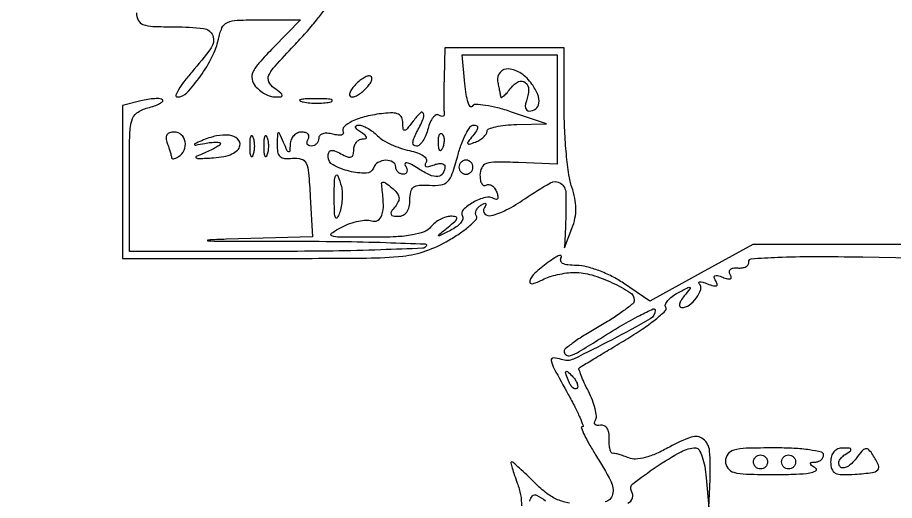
# Model space of a CAD drawing. Extents: x 23 to 255, y 40 to 184.
# Drawn here: x 169.37 to 179.95, y 159.68 to 165.5 of the extents above; entities that cross this region are included whole.
import ezdxf

# ---------------------------------------------------------------- set-up
doc = ezdxf.new("R2010")
doc.units = 0
doc.header["$MEASUREMENT"] = 0

msp = doc.modelspace()

# ---------------------------------------------------------------- linework, layer by layer
for points in [[(207.919475, 175.632891, 0.000007), (191.762556, 175.634099, 0.00002), (173.0434, 175.634494, 0.000013), (151.49745, 175.633531), (95.9364, 175.6296)], [(170.8074, 165.5622, 0.118451), (170.828828, 165.473019, 0.189837), (170.886713, 165.421841, 0.077556), (171.007044, 165.398203, 0.009792), (171.2727, 165.393, -0.028966), (171.618375, 165.372958, -0.282149), (171.728718, 165.286284, -0.249928), (171.708726, 165.138935, -0.023968), (171.475436, 164.846044, 0.015523), (171.380757, 164.731208, 0.032045), (171.315622, 164.634844, 0.05065), (171.285046, 164.568016, 0.513856), (171.300096, 164.547, 0.208048), (171.416796, 164.597755, 0.032588), (171.579282, 164.796582, 0.036258), (171.723557, 165.033213, 0.069522), (171.796771, 165.242704, -0.055338), (171.83996, 165.378486, -0.183823), (171.904863, 165.443817, -0.096806), (172.02366, 165.471894, -0.00977), (172.315644, 165.4776), (172.787539, 165.4776), (172.460782, 165.14297, 0.011681), (172.286029, 164.955437, 0.072145), (172.213687, 164.845675, 0.158256), (172.203083, 164.761135, 0.126569), (172.242471, 164.67767, 0.052776), (172.293767, 164.627669, 0.042677), (172.358045, 164.585384, 0.044233), (172.424915, 164.556467, 0.080107), (172.483628, 164.547, 0.024489), (172.553082, 164.550404, 0.424512), (172.565782, 164.566435, 0.194794), (172.550958, 164.592462, 0.009229), (172.469241, 164.654561, -0.122791), (172.40631, 164.730028, -0.225569), (172.405762, 164.808342, -0.074985), (172.480156, 164.920318, -0.006985), (172.706872, 165.163646, 0.009618), (172.85426, 165.323514, 0.013649), (172.978586, 165.471638, 0.009657), (173.075277, 165.598391, 0.159418)], [(180.4518, 162.7704), (179.348015, 162.7704), (178.24423, 162.7704), (177.622022, 162.428912), (176.999814, 162.087425), (176.683601, 162.302012, 0.031566), (176.544406, 162.384154, 0.0265), (176.387724, 162.453565, 0.027333), (176.237389, 162.501619, 0.063769), (176.120401, 162.5166, -0.024522), (176.012353, 162.521902, -0.098262), (175.949303, 162.54099, -0.232845), (175.926265, 162.57303, -0.181823), (175.934633, 162.615654, 0.353711), (175.932309, 162.633947, 0.292627), (175.912431, 162.637875, 0.049668), (175.855132, 162.608516, 0.014371), (175.773084, 162.552204, 0.025527), (175.613735, 162.423007, 0.135246), (175.553722, 162.329298, 0.584726), (175.584647, 162.296596, 0.061702), (175.708638, 162.344423, -0.04369), (175.787212, 162.378022, -0.023261), (175.889204, 162.406274, -0.022975), (175.996862, 162.425618, -0.032971), (176.09354, 162.432, -0.072451), (176.300815, 162.401807, -0.0367), (176.547945, 162.308034, -0.032075), (176.761772, 162.191175, -0.257076), (176.814, 162.096308, -0.221288), (176.794745, 162.054932, -0.014846), (176.689769, 161.971765, -0.01913), (176.553124, 161.87787, -0.013013), (176.391086, 161.78123, 0.010647), (176.229019, 161.68561, 0.016026), (176.092378, 161.594836, 0.010847), (175.985047, 161.514904, 0.230883), (175.968086, 161.48025, 0.255729), (175.99165, 161.437051, 0.227026), (176.042925, 161.430649, 0.053358), (176.149312, 161.479297, 0.006306), (176.371531, 161.614965, -0.005986), (176.661806, 161.792437, -0.014663), (176.880548, 161.914064, -0.012226), (177.041627, 161.992607, -0.546313), (177.0678, 161.975802, -0.270557), (177.007363, 161.872288, -0.007945), (176.546, 161.621452, -0.009055), (176.080721, 161.388618, -0.205908), (175.934558, 161.382807, 0.079337), (175.840338, 161.402699, 0.487773), (175.812476, 161.370473, 0.075101), (175.848622, 161.269788, 0.003767), (176.017533, 160.962156, -0.00926), (176.097835, 160.812017, -0.01671), (176.157151, 160.685761, -0.012498), (176.196778, 160.586776, -0.522708), (176.185672, 160.5708, 0.531975), (176.175375, 160.555521, 0.015888), (176.212379, 160.471889, 0.018585), (176.269687, 160.363276, 0.010105), (176.347639, 160.234081, -0.020612), (176.530896, 159.915406, -0.17679), (176.551977, 159.755026, -0.293707), (176.462082, 159.666063, -0.052256)], [(176.737631, 159.651198, 0.448318), (176.780491, 159.795175, -0.38386), (176.796829, 159.885234, -0.016628), (177.07915, 160.088948, -0.022236), (177.377954, 160.271055, -0.126385), (177.556818, 160.317, -0.272423), (177.59503, 160.294511, -0.042591), (177.632332, 160.211382, -0.037431), (177.663464, 160.095214, -0.0243), (177.682655, 159.95745), (177.71504, 159.5979), (177.728524, 159.9363, 0.029209), (177.722151, 160.27938, 0.208004), (177.646116, 160.422921, 0.258462), (177.502103, 160.447293, 0.043485), (177.237999, 160.327727, -0.023298), (177.082147, 160.24945, -0.039224), (176.944269, 160.200607, -0.048413), (176.829682, 160.181493, -0.121142), (176.746703, 160.195956, 0.015774), (176.68794, 160.219572, 0.018299), (176.630618, 160.238186, 0.017582), (176.581408, 160.250345, 0.095151), (176.554019, 160.250821, -0.332649), (176.535762, 160.260092, -0.056049), (176.521595, 160.299308, -0.042416), (176.512839, 160.35728, -0.024619), (176.511719, 160.42774, 0.050847), (176.506665, 160.501649, 0.102504), (176.485412, 160.555773, 0.1467), (176.450472, 160.585263, 0.154785), (176.405862, 160.589854, -0.065993), (176.366643, 160.586994, -0.185699), (176.342023, 160.598173, -0.235987), (176.334762, 160.620543, -0.10133), (176.345869, 160.650819, 0.164066), (176.357335, 160.700158, 0.035317), (176.342501, 160.787887, 0.033328), (176.309794, 160.891873, 0.026476), (176.261319, 160.999177, -0.01061), (176.210932, 161.101901, -0.017063), (176.172894, 161.191697, -0.011145), (176.146412, 161.265553, -0.324386), (176.152112, 161.283634, -0.023189), (176.173641, 161.298102, -0.000246), (176.327033, 161.391063, -0.000783), (176.504159, 161.49791, -0.000509), (176.709128, 161.62083, 0.013185), (176.9089, 161.747628, 0.021751), (177.069798, 161.86628, 0.01745), (177.187359, 161.968107, 0.35815), (177.193208, 162.011414, -0.237089), (177.19005, 162.047211, -0.079604), (177.217652, 162.093629, -0.058716), (177.26989, 162.143096, -0.037834), (177.340381, 162.187806, -0.003324), (177.461839, 162.251495, -0.23872), (177.483831, 162.251663, -0.475794), (177.487167, 162.236853, -0.005784), (177.416991, 162.149751, 0.034293), (177.37828, 162.095664, 0.083293), (177.359841, 162.050346, 0.18448), (177.364029, 162.021589, 0.271735), (177.385482, 162.009, 0.158878), (177.476328, 162.038614, 0.075802), (177.564516, 162.126127, 0.08459), (177.615558, 162.226824, 0.278311), (177.598395, 162.296205, -0.229083), (177.592885, 162.312033, -0.383725), (177.602732, 162.320715, -0.071187), (177.63979, 162.315026, -0.01799), (177.697607, 162.295195, 0.02081), (177.769215, 162.271083, 0.161466), (177.804001, 162.27237, 0.388326), (177.813927, 162.291776, 0.071524), (177.796384, 162.332054, -0.063935), (177.778182, 162.372178, -0.366539), (177.786689, 162.392051, -0.184726), (177.817668, 162.395106, -0.024852), (177.880984, 162.374354, 0.027639), (177.940331, 162.355269, 0.154892), (177.973237, 162.356964, 0.360548), (177.983492, 162.374878, 0.095642), (177.970889, 162.408071, -0.138932), (177.961287, 162.441784, -0.220827), (177.973659, 162.468529, -0.141833), (178.008794, 162.484263, -0.054532), (178.06276, 162.485898, 0.055546), (178.118031, 162.487685, 0.089984), (178.162499, 162.502558, 0.125749), (178.189317, 162.527665, 0.185784), (178.195674, 162.5589, -0.442968), (178.225778, 162.597102, -0.006544), (178.544788, 162.615096, -0.011093), (178.97345, 162.624129, -0.004238), (179.570424, 162.618404), (180.9594, 162.593308)], [(176.031893, 159.652971, -0.065569), (175.889151, 159.692476, -0.064188), (175.759545, 159.768267, -0.032023), (175.616585, 159.894, 0.005233), (175.517257, 159.99127, 0.00802), (175.428983, 160.073246, 0.00354), (175.352628, 160.140935, 0.181512), (175.334341, 160.1478, 0.478961), (175.32665, 160.138239, 0.010876), (175.342393, 160.073249, 0.016164), (175.366986, 159.991353, 0.009217), (175.401693, 159.894008, -0.041921), (175.442521, 159.750476, -0.060032), (175.452217, 159.618651, -0.050685)], [(175.553278, 159.677037, -0.157331), (175.584941, 159.737983, -0.325133), (175.635045, 159.745599, -0.0333), (175.743795, 159.679753, 0.122546)]]:
    msp.add_lwpolyline(points, format="xyb")
for points in [[(174.519782, 164.77965, 0.003595), (174.51683, 164.636861, 0.00459), (174.516265, 164.505232, 0.003594), (174.517595, 164.395008, 0.038204), (174.521878, 164.350362, -0.123953), (174.520188, 164.327766, -0.236614), (174.507618, 164.31521, -0.160584), (174.485262, 164.315172, -0.059272), (174.456321, 164.328627, 0.25976), (174.422573, 164.330156, 0.108426), (174.385915, 164.300573, 0.069011), (174.351615, 164.243089, 0.038587), (174.325713, 164.165715, -0.036073), (174.299134, 164.084976, -0.048097), (174.263074, 164.016756, -0.057092), (174.223537, 163.969475, -0.192398), (174.186812, 163.9548, -0.188774), (174.156362, 163.966721, -0.211662), (174.143964, 163.995457, -0.094874), (174.154024, 164.045333, -0.025801), (174.188423, 164.118438, 0.018664), (174.265118, 164.275569, 0.180269), (174.269499, 164.348447, 0.5666), (174.234387, 164.357156, 0.033856), (174.146409, 164.25588, -0.008398), (174.073557, 164.16285, -0.180152), (174.043997, 164.145405, -0.435402), (174.02613, 164.158836, -0.026227), (174.0222, 164.233704, 0.104808), (174.008483, 164.298424, 0.175036), (173.970397, 164.338154, 0.112657), (173.901295, 164.354743, 0.031476), (173.78955, 164.34896, 0.02919), (173.578675, 164.312112, 0.051026), (173.411264, 164.254147, 0.07938), (173.312277, 164.187336, 0.35718), (173.303703, 164.123025, -0.286028), (173.303626, 164.101727, -0.209764), (173.28358, 164.088115, -0.080095), (173.238586, 164.087076, -0.029765), (173.176317, 164.099457, 0.049732), (173.110724, 164.1098, 0.086512), (173.056145, 164.103463, 0.126766), (173.020439, 164.082042, 0.197055), (173.007, 164.049267, -0.093756), (173.000178, 164.013207, -0.096546), (172.980682, 163.98255, -0.099085), (172.951592, 163.96203, -0.104584), (172.917407, 163.9548, -0.108972), (172.887379, 163.961423, -0.182303), (172.869491, 163.979651, -0.161196), (172.866859, 164.007074, -0.082592), (172.8801, 164.0394, 0.139169), (172.889232, 164.071518, 0.191142), (172.878283, 164.099149, 0.138808), (172.847161, 164.117802, 0.066118), (172.800493, 164.124, 0.110163), (172.749711, 164.112674, 0.095846), (172.705597, 164.08051, 0.090881), (172.67492, 164.032485, 0.086975), (172.662654, 163.97595, -0.011173), (172.657511, 163.893755, -0.467319), (172.644735, 163.884794, -0.223503), (172.627197, 163.89964, -0.005675), (172.584, 163.9971, 0.003669), (172.535092, 164.108652, 0.365337), (172.520736, 164.115582, 0.330037), (172.510136, 164.102538, 0.003365), (172.505346, 163.976947, 0.049456), (172.511626, 163.883971, 0.167053), (172.540266, 163.831211, 0.165308), (172.595517, 163.806883, 0.048187), (172.68975, 163.807747, -0.092738), (172.795588, 163.799319, -0.221271), (172.854492, 163.749711, -0.087527), (172.885288, 163.634281, -0.008471), (172.905393, 163.344087), (172.930686, 162.860274), (171.890193, 162.831901, 0.009287), (171.668538, 162.821735, 0.952142), (171.66867, 162.81321, 0.007958), (171.970791, 162.807857, 0.001107), (172.597188, 162.808114, -0.0034), (173.264592, 162.805327, -0.005867), (173.819799, 162.792714, -0.001629), (174.291741, 162.774912, -0.574137), (174.305346, 162.74925, -0.248793), (174.26119, 162.723485, -0.001374), (173.757158, 162.704438, -0.005404), (173.176417, 162.690373, -0.003352), (172.494407, 162.6858), (170.7228, 162.6858), (170.7228, 163.522629, -0.003639), (170.726813, 164.073933, -0.05724), (170.750953, 164.260154, -0.177274), (170.814891, 164.354791, -0.095241), (170.944283, 164.415046, 0.021286), (171.026294, 164.439383, 0.042267), (171.088279, 164.466731, 0.068399), (171.123341, 164.492651, 0.417798), (171.123465, 164.512935, 0.183247), (171.094108, 164.526148, 0.027704), (171.02853, 164.52648, 0.027999), (170.947592, 164.517842, 0.020903), (170.859683, 164.499646), (170.6382, 164.444057), (170.6382, 163.522629), (170.6382, 162.6012), (172.420885, 162.6012, 0.001861), (173.584678, 162.605532, 0.023498), (174.022717, 162.629399, 0.059618), (174.300136, 162.691586, 0.047656), (174.578203, 162.820749, 0.018016), (174.718662, 162.910011, 0.029473), (174.829951, 162.996576, 0.029777), (174.905596, 163.071339, 0.332859), (174.909138, 163.111004, -0.138862), (174.90011, 163.142685, -0.100066), (174.907373, 163.178922, -0.085637), (174.929911, 163.214228, -0.069669), (174.964491, 163.242926, -0.02762), (175.004273, 163.264573, -0.309012), (175.021171, 163.261911, -0.323892), (175.024298, 163.245529, -0.028948), (175.003179, 163.206471, 0.349399), (175.011296, 163.138411, 0.257316), (175.087452, 163.116833, 0.065033), (175.269694, 163.184905, 0.027225), (175.494651, 163.3203, -0.019624), (175.803245, 163.51248, -0.288511), (175.925424, 163.507098, -0.241304), (175.987842, 163.390485, -0.014634), (175.983197, 162.9819), (175.972878, 162.7281), (176.062688, 162.962548, 0.041576), (176.098364, 163.085354, 0.051171), (176.109957, 163.204047, 0.048991), (176.097303, 163.326721, 0.033696), (176.060249, 163.461622, -0.048413), (176.024536, 163.608398, -0.011804), (175.995098, 163.856042, -0.011989), (175.974778, 164.142844, -0.011689), (175.968, 164.432724), (175.968, 165.1392), (175.2489, 165.1392), (174.5298, 165.1392)], [(175.8834, 164.396633), (175.8834, 163.738665), (175.4181, 163.756431, 0.009102), (175.148398, 163.761815, 0.078919), (175.030127, 163.743243, 0.201712), (174.973675, 163.694589, 0.115855), (174.9528, 163.605706, 0.04394), (174.958198, 163.544395, 0.095557), (174.975047, 163.500458, 0.1737), (174.999915, 163.480753, 0.223544), (175.028535, 163.484021, -0.166459), (175.061325, 163.491481, -0.121099), (175.096768, 163.478654, -0.092628), (175.129646, 163.446581, -0.061745), (175.154466, 163.40002, -0.037603), (175.168842, 163.352064, -0.149175), (175.166409, 163.321754, -0.323196), (175.150005, 163.311256, -0.125073), (175.122779, 163.319818, 0.204153), (175.018684, 163.335636, 0.063409), (174.868465, 163.275878, 0.070977), (174.750223, 163.186552, 0.346909), (174.7413, 163.1088, -0.233441), (174.744739, 163.072674, -0.086678), (174.71791, 163.027578, -0.062616), (174.665999, 162.980547, -0.039844), (174.595619, 162.939178, -0.000924), (174.462741, 162.875005, -0.358259), (174.453149, 162.877352, -0.403548), (174.454289, 162.886475, -0.000976), (174.56712, 162.977233, 0.01147), (174.652016, 163.048507, 0.154821), (174.672685, 163.082811, 0.42772), (174.659643, 163.103012, 0.047328), (174.598628, 163.1088, 0.078271), (174.540134, 163.099587, 0.044367), (174.473964, 163.071523, 0.042974), (174.410696, 163.03046, 0.054174), (174.3606, 162.9819, -0.128234), (174.278438, 162.922872, -0.047876), (174.140548, 162.884376, -0.032692), (173.940126, 162.861996, -0.011678), (173.652291, 162.855521, -0.002313), (173.258701, 162.857682, -0.078476), (173.166734, 162.873162, -0.620146), (173.16226, 162.905564, -0.029263), (173.284567, 162.978762, -0.034024), (173.383767, 163.022204, -0.034771), (173.487232, 163.051423, -0.037016), (173.580178, 163.063737, -0.106431), (173.644117, 163.053789, 0.226313), (173.71806, 163.059622, 0.185012), (173.768546, 163.121918, 0.085996), (173.787248, 163.251254, 0.028623), (173.770903, 163.44265, -0.034793), (173.766366, 163.5048, -0.39078), (173.781692, 163.521525, -0.184325), (173.813024, 163.512496, -0.011895), (173.888822, 163.452576, -0.043436), (173.950254, 163.39186, -0.134078), (173.974789, 163.339456, -0.153896), (173.96763, 163.28639, -0.063395), (173.928284, 163.224475, 0.0291), (173.884861, 163.165483, 0.233868), (173.881045, 163.132981, 0.275707), (173.904314, 163.11377, 0.038046), (173.969541, 163.1088, 0.116399), (174.027025, 163.122366, 0.124242), (174.070778, 163.160028, 0.099495), (174.097855, 163.221565, 0.054098), (174.1068, 163.303998, -0.052235), (174.117363, 163.404834, -0.181886), (174.152032, 163.45909, -0.147812), (174.219231, 163.483534, -0.031133), (174.345586, 163.482665, 0.053273), (174.481709, 163.487748, 0.167959), (174.561733, 163.529062, 0.109098), (174.618933, 163.623613, 0.016348), (174.683661, 163.837367, -0.022469), (174.728631, 163.979578, -0.032902), (174.781774, 164.09955, -0.034531), (174.835317, 164.18653, -0.242059), (174.878234, 164.2086, -0.126161), (174.912675, 164.199769, -0.298118), (174.924578, 164.177418, -0.126373), (174.910889, 164.138908, -0.024951), (174.866593, 164.079763, 0.008807), (174.808362, 164.007031, 0.27071), (174.805495, 163.984884, 0.389672), (174.822371, 163.977192, 0.012731), (174.898534, 164.004215, 0.0442), (174.951663, 164.030191, 0.05126), (174.996608, 164.064042, 0.058677), (175.027464, 164.10026, 0.148172), (175.0374, 164.133051, -0.312558), (175.058045, 164.162851, -0.033498), (175.143018, 164.1884, -0.031794), (175.25914, 164.207323, -0.01978), (175.39695, 164.215383), (175.7565, 164.222165), (175.3335, 164.365692, 0.018059), (175.165145, 164.416115, 0.028492), (175.017338, 164.445757, 0.028359), (174.901319, 164.455555, 0.250966), (174.856908, 164.433317, -0.515573), (174.833848, 164.433226, -0.078763), (174.809293, 164.482111, -0.037066), (174.786581, 164.577312, -0.016254), (174.770072, 164.706008), (174.736829, 165.0546), (175.310114, 165.0546), (175.8834, 165.0546)], [(175.165313, 164.73735, 0.00063), (175.176836, 164.677566, 0.000719), (175.188021, 164.620364, 0.00065), (175.197651, 164.571822, 0.004049), (175.202818, 164.547, 0.503967), (175.214606, 164.541681, 0.053679), (175.24339, 164.562102, 0.033333), (175.282844, 164.601997, 0.016123), (175.328069, 164.657813, -0.117245), (175.418629, 164.73235, -0.298421), (175.499242, 164.722238, -0.224501), (175.538863, 164.634534, -0.087482), (175.512852, 164.500649, 0.054079), (175.500419, 164.453601, 0.097396), (175.502163, 164.413887, 0.145515), (175.517318, 164.387845, 0.190955), (175.542662, 164.3778, 0.159116), (175.624819, 164.404624, 0.210066), (175.663878, 164.471978, 0.128489), (175.648724, 164.576356, 0.052863), (175.578975, 164.702413, 0.090294), (175.449278, 164.830636, 0.129549), (175.297775, 164.884556, 0.234781), (175.194993, 164.843867, 0.234613)], [(173.43, 164.6739, 0.037052), (173.394929, 164.624635, 0.095981), (173.379913, 164.583904, 0.208269), (173.386447, 164.55819, 0.231849), (173.409282, 164.547, 0.108636), (173.449084, 164.555751, 0.039072), (173.499968, 164.584277, 0.036518), (173.552654, 164.625341, 0.035768), (173.5992, 164.6739, 0.037052), (173.634271, 164.723165, 0.095981), (173.649287, 164.763896, 0.208269), (173.642753, 164.78961, 0.231849), (173.619918, 164.8008, 0.108636), (173.580116, 164.792049, 0.039072), (173.529232, 164.763523, 0.036518), (173.476546, 164.722459, 0.035768)], [(172.817636, 164.487166, 0.028254), (172.901651, 164.475884, 0.020511), (172.995968, 164.47249, 0.020826), (173.086035, 164.476699, 0.041951), (173.156036, 164.488873, 0.285845), (173.169112, 164.502688, 0.417468), (173.160495, 164.515562, 0.038992), (173.086391, 164.523898, 0.009782), (172.9647, 164.525665, 0.008901), (172.843815, 164.522903, 0.053901), (172.78191, 164.513652, 0.67161), (172.780235, 164.501028, 0.082665)], [(173.715147, 164.080567, 0.060081), (173.78242, 164.027774, 0.027371), (173.881163, 163.975025, 0.026623), (173.992603, 163.930169, 0.033022), (174.100517, 163.901067, -0.032597), (174.199214, 163.87454, -0.069504), (174.269623, 163.839082, -0.121133), (174.304414, 163.799764, -0.265186), (174.303049, 163.760923, 0.095676), (174.290688, 163.728362, 0.353642), (174.300641, 163.710476, 0.159114), (174.332456, 163.708323, 0.029611), (174.389022, 163.726268, -0.04069), (174.442988, 163.742083, -0.075547), (174.488446, 163.744491, -0.123104), (174.518362, 163.733813, -0.250811), (174.5298, 163.712445, -0.136877), (174.506137, 163.627625, -0.239368), (174.445656, 163.589977, -0.129968), (174.345349, 163.607362, -0.037269), (174.206125, 163.684253, 0.017999), (174.12531, 163.733038, 0.066747), (174.07002, 163.754726, 0.34491), (174.050784, 163.746049, 0.264706), (174.051615, 163.72215, -0.060955), (174.070419, 163.681207, -0.134742), (174.071814, 163.647129, -0.195104), (174.056242, 163.624959, -0.144263), (174.027193, 163.6164, -0.093332), (173.992993, 163.62284, -0.09642), (173.963918, 163.641251, -0.099167), (173.944458, 163.66872, -0.105053), (173.9376, 163.701, 0.265748), (173.902837, 163.761786, 0.143681), (173.816609, 163.783474, 0.11932), (173.720353, 163.756158, 0.185849), (173.666169, 163.690408, -0.321698), (173.579463, 163.627645, -0.062325), (173.375958, 163.652268, -0.060255), (173.179925, 163.727236, -0.278149), (173.1198, 163.826955, -0.083113), (173.128452, 163.878648, -0.258776), (173.153795, 163.901449, -0.152313), (173.198768, 163.898021, -0.028261), (173.2749, 163.862654, 0.028883), (173.352717, 163.826621, 0.16892), (173.39711, 163.82479, 0.258044), (173.422054, 163.850398, 0.066898), (173.43, 163.909523, -0.079797), (173.437984, 163.959231, -0.090242), (173.461064, 164.001629, -0.099404), (173.495414, 164.030219, -0.121525), (173.53575, 164.040695, 0.066727), (173.574236, 164.046335, 0.405416), (173.583338, 164.062169, 0.167501), (173.567209, 164.086756, 0.021149), (173.5146, 164.124, -0.028778), (173.468939, 164.157381, -0.142569), (173.45119, 164.183395, -0.371875), (173.458244, 164.200242, -0.112778), (173.487407, 164.207305, -0.094498), (173.534611, 164.198937, -0.036), (173.595435, 164.17061, -0.034064), (173.658796, 164.129466, -0.035359)], [(171.179049, 163.990181, -0.009199), (171.198709, 163.935987, -0.010735), (171.215316, 163.883811, -0.00979), (171.227504, 163.839268, -0.061959), (171.2304, 163.815988, 0.30111), (171.237576, 163.805153, 0.136025), (171.255251, 163.802833, 0.070413), (171.282525, 163.81069, 0.033138), (171.315, 163.8279, 0.149407), (171.382914, 163.905239, 0.150036), (171.395842, 164.007191, 0.16778), (171.349635, 164.090938, 0.185627), (171.263649, 164.124, 0.076855), (171.208201, 164.115426, 0.176865), (171.175258, 164.09002, 0.16701), (171.165333, 164.04816, 0.067159)], [(171.595407, 164.019535, 0.003958), (171.51061, 163.98105, 0.543399), (171.50929, 163.971773, 0.227288), (171.524512, 163.967566, 0.002532), (171.63225, 163.987443, -0.017742), (171.70524, 163.998626, -0.030446), (171.766685, 164.002051, -0.032781), (171.811783, 163.998855, -0.374839), (171.8226, 163.986454, -0.242385), (171.813132, 163.968071, -0.020036), (171.766685, 163.937671, -0.023259), (171.705183, 163.904632, -0.015675), (171.63225, 163.87249, 0.01053), (171.529978, 163.828669, 0.615378), (171.529315, 163.812749, 0.14028), (171.56496, 163.804388, 0.003336), (171.737248, 163.813879, 0.03209), (171.863142, 163.829808, 0.059623), (171.961055, 163.861078, 0.081017), (172.026975, 163.905207, 0.158548), (172.05721, 163.959935, 0.267692), (172.029314, 164.040623, 0.147675), (171.931082, 164.084677, 0.085829), (171.773944, 164.077934, 0.051045)], [(172.174358, 163.9548, 0.017491), (172.176997, 163.879384, 0.078554), (172.186893, 163.836492, 0.447206), (172.201185, 163.831336, 0.174857), (172.217029, 163.84905, 0.057986), (172.230255, 163.897273, 0.037979), (172.234631, 163.9548, 0.037979), (172.230255, 164.012327, 0.057986), (172.217029, 164.06055, 0.174857), (172.201185, 164.078264, 0.447206), (172.186893, 164.073108, 0.078554), (172.176997, 164.030216, 0.017491)], [(172.343558, 163.9548, 0.017491), (172.346197, 163.879384, 0.078554), (172.356093, 163.836492, 0.447206), (172.370385, 163.831336, 0.174857), (172.386229, 163.84905, 0.057986), (172.399455, 163.897273, 0.037979), (172.403831, 163.9548, 0.037979), (172.399455, 164.012327, 0.057986), (172.386229, 164.06055, 0.174857), (172.370385, 164.078264, 0.447206), (172.356093, 164.073108, 0.078554), (172.346197, 164.030216, 0.017491)], [(174.502991, 163.938937, -0.054073), (174.484248, 163.903687, -0.470617), (174.46883, 163.902228, -0.168741), (174.456874, 163.926911, -0.018894), (174.451879, 163.99005, -0.028489), (174.452809, 164.048947, -0.077125), (174.462176, 164.089554, -0.208169), (174.477797, 164.104997, -0.296942), (174.496313, 164.101087, -0.126455), (174.512661, 164.073429, -0.060344), (174.519358, 164.032372, -0.05415), (174.516192, 163.985203, -0.051402)], [(174.699, 163.701, 0.099038), (174.705459, 163.668713, 0.097945), (174.723851, 163.641251, 0.097945), (174.751313, 163.622859, 0.099038), (174.7836, 163.6164, 0.099038), (174.815887, 163.622859, 0.097945), (174.843349, 163.641251, 0.097945), (174.861741, 163.668713, 0.099038), (174.8682, 163.701, 0.099038), (174.861741, 163.733287, 0.097945), (174.843349, 163.760749, 0.097945), (174.815887, 163.779141, 0.099038), (174.7836, 163.7856, 0.099038), (174.751313, 163.779141, 0.097945), (174.723851, 163.760749, 0.097945), (174.705459, 163.733287, 0.099038)], [(173.280135, 163.466999, -0.052172), (173.290725, 163.397647, -0.029146), (173.289785, 163.312179, -0.028772), (173.278664, 163.224941, -0.041193), (173.258123, 163.149749, -0.050313), (173.229799, 163.091045, -0.610426), (173.210522, 163.092501, -0.091213), (173.198225, 163.148179, -0.007318), (173.195081, 163.29915, -0.00622), (173.19652, 163.529033, -0.113057), (173.214119, 163.599765, -0.65859), (173.239651, 163.598154, -0.021813)], [(176.120861, 161.033861, -0.278911), (176.098173, 161.028275, -0.120343), (176.070446, 161.044976, -0.070189), (176.041287, 161.083414, -0.036269), (176.015739, 161.138201, -0.008399), (175.986461, 161.219156, -0.286372), (175.99087, 161.238194, -0.400052), (176.007216, 161.238591, -0.011214), (176.063098, 161.18556, -0.043285), (176.099865, 161.14214, -0.063152), (176.123429, 161.097958, -0.082976), (176.1311, 161.05977, -0.20742)], [(177.9138, 160.156705, 0.162112), (177.941922, 160.07225, 0.1687), (178.014636, 160.023174, 0.058252), (178.168034, 160.001078, 0.006673), (178.517734, 159.996411, 0.008719), (178.767989, 160.000775, 0.029231), (178.931216, 160.016052, 0.087624), (179.003225, 160.040441, 0.571134), (179.004184, 160.07081, -0.017385), (178.951066, 160.107094, -0.198275), (178.93817, 160.128354, -0.407037), (178.948086, 160.142264, -0.04155), (178.99245, 160.146505, 0.07833), (179.032847, 160.15338, 0.089546), (179.067136, 160.172271, 0.099425), (179.090069, 160.200033, 0.123684), (179.0982, 160.2324, 0.350432), (179.070795, 160.2667, 0.020168), (178.929, 160.292829, 0.022889), (178.739241, 160.311126, 0.01259), (178.506, 160.317, 0.006879), (178.16392, 160.312294, 0.059276), (178.013088, 160.290125, 0.169766), (177.941462, 160.241054, 0.15979)], [(179.1828, 160.147851, 0.081572), (179.196906, 160.061962, 0.197861), (179.238314, 160.014391, 0.114365), (179.3197, 159.994807, 0.019896), (179.47873, 159.999801, 0.011968), (179.686905, 160.019661, 0.178808), (179.750857, 160.052382, 0.303694), (179.759642, 160.108857, 0.032105), (179.692445, 160.231988, 0.049842), (179.64441, 160.293453, 0.258638), (179.604742, 160.305796, 0.165388), (179.560577, 160.279781, 0.019823), (179.489157, 160.189821, -0.043844), (179.436967, 160.130195, -0.069947), (179.38211, 160.090659, -0.098999), (179.333351, 160.076243, -0.222442), (179.297917, 160.089083, -0.16362), (179.281977, 160.121173, -0.126842), (179.286508, 160.160169, -0.096837), (179.311891, 160.200559, -0.063267), (179.35445, 160.235704, 0.012468), (179.421558, 160.280525, 0.321396), (179.428357, 160.300051, 0.316514), (179.412038, 160.313003, 0.012258), (179.33085, 160.315705, 0.095179), (179.269504, 160.304476, 0.119865), (179.2223, 160.271525, 0.110067), (179.192848, 160.218065, 0.071192)], [(178.4214, 160.1478, -0.099038), (178.414941, 160.115513, -0.097945), (178.396549, 160.088051, -0.097945), (178.369087, 160.069659, -0.099038), (178.3368, 160.0632, -0.099038), (178.304513, 160.069659, -0.097945), (178.277051, 160.088051, -0.097945), (178.258659, 160.115513, -0.099038), (178.2522, 160.1478, -0.099038), (178.258659, 160.180087, -0.097945), (178.277051, 160.207549, -0.097945), (178.304513, 160.225941, -0.099038), (178.3368, 160.2324, -0.099038), (178.369087, 160.225941, -0.097945), (178.396549, 160.207549, -0.097945), (178.414941, 160.180087, -0.099038)], [(178.7598, 160.1478, -0.099038), (178.753341, 160.115513, -0.097945), (178.734949, 160.088051, -0.097945), (178.707487, 160.069659, -0.099038), (178.6752, 160.0632, -0.099038), (178.642913, 160.069659, -0.097945), (178.615451, 160.088051, -0.097945), (178.597059, 160.115513, -0.099038), (178.5906, 160.1478, -0.099038), (178.597059, 160.180087, -0.097945), (178.615451, 160.207549, -0.097945), (178.642913, 160.225941, -0.099038), (178.6752, 160.2324, -0.099038), (178.707487, 160.225941, -0.097945), (178.734949, 160.207549, -0.097945), (178.753341, 160.180087, -0.099038)]]:
    msp.add_lwpolyline(points, format="xyb", close=True)

doc.saveas('drawing.dxf')
